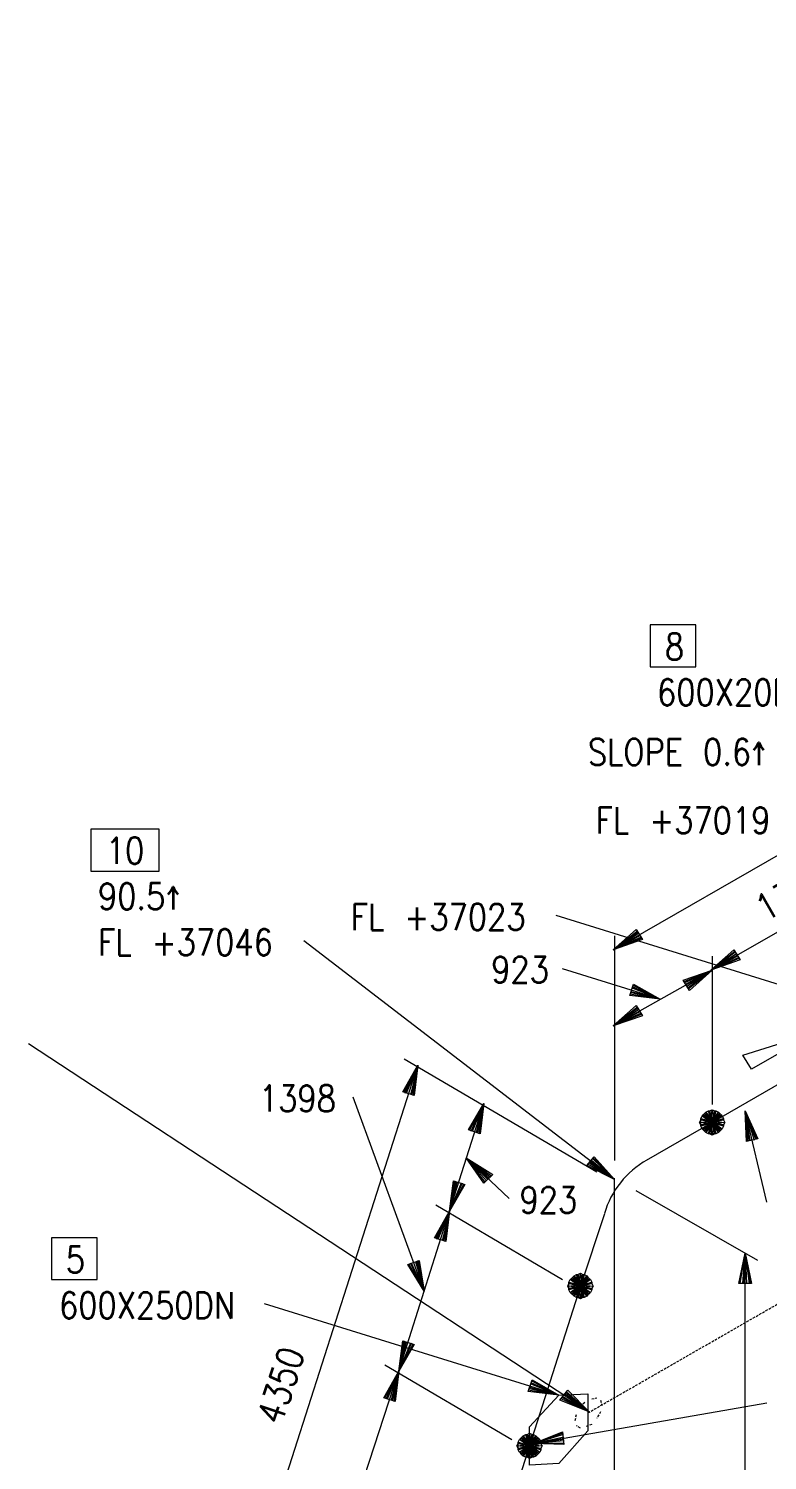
# Model space of a CAD drawing. Extents: x 0 to 841, y 0 to 594.
# Drawn here: x 136.5 to 212.2, y 304.9 to 451.6 of the extents above; entities that cross this region are included whole.
import ezdxf

# ---------------------------------------------------------------- set-up
doc = ezdxf.new("R2010")
doc.units = 0
doc.header["$MEASUREMENT"] = 0
doc.linetypes.add('HIDDEN', pattern=[0.375, 0.25, -0.125])
for name, color, linetype, lineweight in [('1', 7, 'Continuous', 9), ('3', 7, 'Continuous', 9), ('4', 7, 'Continuous', 9), ('T-TEXT1', 7, 'Continuous', 9)]:
    doc.layers.add(name, color=color, linetype=linetype, lineweight=lineweight)
doc.styles.add('TXT', font='txt.shx')

msp = doc.modelspace()

# ---------------------------------------------------------------- linework, layer by layer
at = {"layer": '1', "color": 1, "linetype": 'Continuous', "lineweight": 0}
for p, q in [((224.3625, 349.775), (206.55, 339.5)), ((206.55, 339.5), (199.7875, 335.6)), ((195.5, 330.1375), (193.0375, 322.7375)), ((193.0375, 322.7375), (187.8375, 306.35)), ((187.8375, 306.35), (178.6, 278.0125))]:
    msp.add_line(p, q, dxfattribs=at)
msp.add_arc((204.3383, 327.6269), 9.1823, 119.248694, 164.054686, dxfattribs=at)
at = {"layer": '3', "color": 2, "linetype": 'Continuous', "lineweight": 0}
for p, q in [((196.4125, 357.1875), (476.175, 518.125)), ((206.425, 355.1), (224.3625, 365.375)), ((224.4875, 350.1625), (190.5625, 360.6875)), ((196.5375, 333.65), (164.6875, 358.0875)), ((196.5375, 358.6125), (196.5375, 335.6)), ((206.55, 356.5375), (206.55, 341.325)), ((201.225, 352.1125), (191.2125, 355.2375)), ((196.4125, 349.3875), (206.55, 355.1)), ((193.9375, 309.8625), (136.4875, 347.5625)), ((154.9375, 278.5375), (176.3875, 345.35)), ((174.9625, 346), (194.725, 334.4375)), ((177.0375, 322.2125), (169.7625, 342.1)), ((179.6375, 330.4), (183.15, 341.45)), ((212.1375, 331.3125), (209.9375, 340.675)), ((181.3375, 335.8625), (185.75, 331.7)), ((196.5375, 254.6125), (196.5375, 333.7875)), ((211.2375, 325.3375), (198.75, 332.4875)), ((174.4375, 314.025), (179.6375, 330.4)), ((178.2125, 331.05), (191.2125, 323.3875)), ((209.9375, 246.9375), (209.9375, 326.1125)), ((190.825, 311.55), (160.6625, 320.9125)), ((165.2125, 285.6875), (174.4375, 314.025)), ((173.0125, 314.675), (186.0125, 307)), ((188.225, 306.6125), (212.1375, 310.775))]:
    msp.add_line(p, q, dxfattribs=at)
at = {"layer": '3', "color": 1, "linetype": 'HIDDEN', "lineweight": 0}
msp.add_line((193.8125, 309.7375), (213.9625, 321.3), dxfattribs=at)
at = {"layer": '3', "color": 2, "linetype": 'HIDDEN', "lineweight": 0}
for p, q in [((194.2, 311.1625), (194.725, 311.2875)), ((195.1125, 311.0375), (195.2375, 310.5125)), ((192.5125, 308.95), (192.6375, 309.6)), ((193.0375, 310.3875), (193.55, 310.9)), ((195.1125, 309.8625), (194.725, 309.2125)), ((193.0375, 308.175), (192.6375, 308.4375)), ((194.2, 308.5625), (193.55, 308.3))]:
    msp.add_line(p, q, dxfattribs=at)
at = {"layer": '3', "color": 2, "linetype": 'Continuous', "lineweight": 0}
for points in [[(200.1875, 386.175), (204.8625, 386.175), (204.8625, 390.4625), (200.1875, 390.4625), (200.1875, 386.175)], [(142.85, 365.2375), (149.875, 365.2375), (149.875, 369.5375), (142.85, 369.5375), (142.85, 365.2375)], [(199.4, 358.225), (196.4125, 357.1875), (198.75, 359.2625), (199.4, 358.225)], [(199.275, 358.35), (196.4125, 357.1875), (198.8875, 359.1375)], [(199.275, 358.4875), (196.4125, 357.1875), (198.8875, 359)], [(199.1375, 358.6125), (196.4125, 357.1875), (199.0125, 358.875)], [(209.4125, 356.1375), (206.425, 355.1), (208.7625, 357.1875), (209.4125, 356.1375)], [(209.2875, 356.275), (206.425, 355.1), (208.8875, 357.05)], [(209.2875, 356.4), (206.425, 355.1), (208.8875, 356.925)], [(209.15, 356.5375), (206.425, 355.1), (209.025, 356.7875)], [(203.5625, 354.0625), (206.55, 355.1), (204.2125, 353.025), (203.5625, 354.0625)], [(203.6875, 353.9375), (206.55, 355.1), (204.0875, 353.15)], [(203.6875, 353.8), (206.55, 355.1), (204.0875, 353.2875)], [(203.825, 353.675), (206.55, 355.1), (203.95, 353.4125)], [(198.4875, 353.675), (201.225, 352.1125), (198.1, 352.5), (198.4875, 353.675)], [(198.4875, 353.5375), (201.225, 352.1125), (198.1, 352.6375)], [(198.3625, 353.4125), (201.225, 352.1125), (198.2375, 352.7625)], [(198.3625, 353.2875), (201.225, 352.1125), (198.2375, 352.8875)], [(199.4, 350.425), (196.4125, 349.3875), (198.75, 351.4625), (199.4, 350.425)], [(199.275, 350.55), (196.4125, 349.3875), (198.8875, 351.3375)], [(199.275, 350.6875), (196.4125, 349.3875), (198.8875, 351.2)], [(199.1375, 350.8125), (196.4125, 349.3875), (199.0125, 351.075)], [(174.8375, 342.625), (176.3875, 345.35), (176, 342.2375), (174.8375, 342.625)], [(174.9625, 342.625), (176.3875, 345.35), (175.875, 342.2375)], [(175.0875, 342.4875), (176.3875, 345.35), (175.7375, 342.3625)], [(175.225, 342.4875), (176.3875, 345.35), (175.6125, 342.3625)], [(181.5875, 338.725), (183.15, 341.45), (182.7625, 338.3375), (181.5875, 338.725)], [(181.725, 338.725), (183.15, 341.45), (182.6375, 338.3375)], [(181.85, 338.5875), (183.15, 341.45), (182.5, 338.4625)], [(181.9875, 338.5875), (183.15, 341.45), (182.375, 338.4625)], [(210.0625, 337.55), (209.9375, 340.675), (211.2375, 337.8125), (210.0625, 337.55)], [(210.1875, 337.55), (209.9375, 340.675), (211.1, 337.8125)], [(210.325, 337.6875), (209.9375, 340.675), (210.975, 337.8125)], [(210.45, 337.6875), (209.9375, 340.675), (210.8375, 337.6875)], [(194.4625, 335.9875), (196.5375, 333.65), (193.6875, 335.0875), (194.4625, 335.9875)], [(183.15, 333.2625), (181.3375, 335.8625), (184.0625, 334.175), (183.15, 333.2625)], [(183.2875, 333.3875), (181.3375, 335.8625), (183.9375, 334.0375)], [(183.4125, 333.525), (181.3375, 335.8625), (183.8, 333.9125)], [(183.5375, 333.65), (181.3375, 335.8625), (183.675, 333.7875)], [(194.3375, 335.8625), (196.5375, 333.65), (193.8125, 335.2125)], [(194.3375, 335.7375), (196.5375, 333.65), (193.9375, 335.3375)], [(194.2, 335.6), (196.5375, 333.65), (193.9375, 335.475)], [(175.0875, 266.9625), (196.5375, 254.6125), (196.5375, 333.7875)], [(181.2, 333.1375), (179.6375, 330.4), (180.0375, 333.525), (181.2, 333.1375)], [(181.075, 333.1375), (179.6375, 330.4), (180.1625, 333.525)], [(180.9375, 333.2625), (179.6375, 330.4), (180.2875, 333.3875)], [(180.8125, 333.2625), (179.6375, 330.4), (180.425, 333.3875)], [(178.0875, 327.675), (179.6375, 330.4), (179.25, 327.2875), (178.0875, 327.675)], [(178.2125, 327.675), (179.6375, 330.4), (179.125, 327.2875)], [(178.3375, 327.5375), (179.6375, 330.4), (178.9875, 327.4125)], [(178.475, 327.5375), (179.6375, 330.4), (178.8625, 327.4125)], [(138.825, 323.3875), (143.5, 323.3875), (143.5, 327.675), (138.825, 327.675), (138.825, 323.3875)], [(209.2875, 322.9875), (209.9375, 326.1125), (210.5875, 322.9875), (209.2875, 322.9875)], [(209.4125, 322.9875), (209.9375, 326.1125), (210.45, 322.9875)], [(209.675, 322.9875), (209.9375, 326.1125), (210.325, 322.9875)], [(209.8, 322.9875), (209.9375, 326.1125), (210.0625, 322.9875)], [(176.525, 325.3375), (177.0375, 322.2125), (175.35, 324.9375), (176.525, 325.3375)], [(176.3875, 325.3375), (177.0375, 322.2125), (175.4875, 324.9375)], [(176.2625, 325.2), (177.0375, 322.2125), (175.6125, 325.075)], [(176.1375, 325.2), (177.0375, 322.2125), (175.7375, 325.075)], [(176, 316.75), (174.4375, 314.025), (174.8375, 317.1375), (176, 316.75)], [(175.875, 316.75), (174.4375, 314.025), (174.9625, 317.1375)], [(175.7375, 316.8875), (174.4375, 314.025), (175.0875, 317.0125)], [(175.6125, 316.8875), (174.4375, 314.025), (175.225, 317.0125)], [(172.8875, 311.2875), (174.4375, 314.025), (174.05, 310.9), (172.8875, 311.2875)], [(173.0125, 311.2875), (174.4375, 314.025), (173.925, 310.9)], [(173.1375, 311.1625), (174.4375, 314.025), (173.7875, 311.0375)], [(173.275, 311.1625), (174.4375, 314.025), (173.6625, 311.0375)], [(188.0875, 313.1125), (190.825, 311.55), (187.7, 311.9375), (188.0875, 313.1125)], [(188.0875, 312.9875), (190.825, 311.55), (187.7, 312.075)], [(187.9625, 312.85), (190.825, 311.55), (187.8375, 312.2)], [(187.9625, 312.725), (190.825, 311.55), (187.8375, 312.3375)], [(191.7375, 312.075), (193.9375, 309.8625), (190.95, 311.0375), (191.7375, 312.075)], [(191.6, 311.9375), (193.9375, 309.8625), (191.0875, 311.1625)], [(191.6, 311.8125), (193.9375, 309.8625), (191.2125, 311.2875)], [(191.475, 311.6875), (193.9375, 309.8625), (191.2125, 311.425)], [(191.3375, 306.4875), (188.225, 306.6125), (191.2125, 307.7875), (191.3375, 306.4875)], [(191.3375, 306.6125), (188.225, 306.6125), (191.2125, 307.65)], [(191.3375, 306.875), (188.225, 306.6125), (191.2125, 307.525)], [(191.3375, 307), (188.225, 306.6125), (191.2125, 307.2625)]]:
    msp.add_lwpolyline(points, dxfattribs=at)
at = {"layer": '4', "color": 2, "linetype": 'Continuous', "lineweight": 0}
msp.add_lwpolyline([(217.2125, 348.7375), (210.5875, 344.9625), (209.675, 346.3875), (217.2125, 348.7375)], dxfattribs=at)
at = {"layer": 'T-TEXT1', "color": 2, "linetype": 'Continuous', "lineweight": 0}
for points in [[(206.55, 340.8), (206.8125, 340.675), (206.9375, 340.675), (207.2, 340.5375), (207.3375, 340.4125), (207.4625, 340.2875), (207.5875, 340.15), (207.725, 339.8875), (207.725, 339.7625), (207.85, 339.5), (207.725, 339.2375), (207.725, 339.1125), (207.5875, 338.85), (207.4625, 338.725), (207.3375, 338.5875), (207.2, 338.4625), (206.9375, 338.3375), (206.8125, 338.3375), (206.55, 338.3375), (206.2875, 338.3375), (206.1625, 338.3375), (205.9, 338.4625), (205.775, 338.5875), (205.6375, 338.725), (205.5125, 338.85), (205.3875, 339.1125), (205.3875, 339.2375), (205.3875, 339.5), (205.3875, 339.7625), (205.3875, 339.8875), (205.5125, 340.15), (205.6375, 340.2875), (205.775, 340.4125), (205.9, 340.5375), (206.1625, 340.675), (206.2875, 340.675), (206.55, 340.8), (206.55, 340.8), (206.8125, 340.675), (206.55, 338.2), (206.2875, 338.3375), (206.55, 340.8), (206.8125, 340.675), (206.9375, 340.675), (206.2875, 338.3375), (206.1625, 338.3375), (206.8125, 340.675), (206.9375, 340.675), (207.2, 340.5375), (206.1625, 338.3375), (205.9, 338.4625), (206.9375, 340.675), (207.2, 340.5375), (207.3375, 340.4125), (205.9, 338.4625), (205.775, 338.5875), (207.2, 340.5375), (207.3375, 340.4125), (207.4625, 340.2875), (205.775, 338.5875), (205.6375, 338.725), (207.3375, 340.4125), (207.4625, 340.2875), (207.5875, 340.15), (205.6375, 338.725), (205.5125, 338.85), (207.4625, 340.2875), (207.5875, 340.15), (207.725, 339.8875), (205.5125, 338.85), (205.3875, 339.1125), (207.5875, 340.15), (207.725, 339.8875), (207.725, 339.7625), (205.3875, 339.1125), (205.3875, 339.2375), (207.725, 339.8875), (207.725, 339.7625), (207.85, 339.5), (205.3875, 339.2375), (205.25, 339.5), (207.725, 339.7625), (207.85, 339.5), (207.725, 339.2375), (205.25, 339.5), (205.3875, 339.7625), (207.85, 339.5), (207.725, 339.2375), (207.725, 339.1125), (205.3875, 339.7625), (205.3875, 339.8875), (207.725, 339.2375), (207.725, 339.1125), (207.5875, 338.85), (205.3875, 339.8875), (205.5125, 340.15), (207.725, 339.1125)], [(207.725, 339.1125), (207.5875, 338.85), (207.4625, 338.725), (205.5125, 340.15), (205.6375, 340.2875), (207.5875, 338.85), (207.4625, 338.725), (207.3375, 338.5875), (205.6375, 340.2875), (205.775, 340.4125), (207.4625, 338.725), (207.3375, 338.5875), (207.2, 338.4625), (205.775, 340.4125), (205.9, 340.5375), (207.3375, 338.5875), (207.2, 338.4625), (206.9375, 338.3375), (205.9, 340.5375), (206.1625, 340.675), (207.2, 338.4625), (206.9375, 338.3375), (206.8125, 338.3375), (206.1625, 340.675), (206.2875, 340.675), (206.9375, 338.3375), (206.8125, 338.3375), (206.55, 338.2), (206.2875, 340.675), (206.55, 340.8), (206.8125, 338.3375)], [(193.0375, 324.0375), (193.2875, 323.9), (193.425, 323.9), (193.6875, 323.775), (193.8125, 323.6375), (193.9375, 323.5125), (194.075, 323.3875), (194.2, 323.125), (194.2, 322.9875), (194.3375, 322.7375), (194.2, 322.475), (194.2, 322.3375), (194.075, 322.0875), (193.9375, 321.95), (193.8125, 321.825), (193.6875, 321.6875), (193.425, 321.5625), (193.2875, 321.5625), (193.0375, 321.5625), (192.775, 321.5625), (192.6375, 321.5625), (192.3875, 321.6875), (192.25, 321.825), (192.125, 321.95), (191.9875, 322.0875), (191.8625, 322.3375), (191.8625, 322.475), (191.8625, 322.7375), (191.8625, 322.9875), (191.8625, 323.125), (191.9875, 323.3875), (192.125, 323.5125), (192.25, 323.6375), (192.3875, 323.775), (192.6375, 323.9), (192.775, 323.9), (193.0375, 324.0375), (193.0375, 324.0375), (193.2875, 323.9), (193.0375, 321.4375), (192.775, 321.5625), (193.0375, 324.0375), (193.2875, 323.9), (193.425, 323.9), (192.775, 321.5625), (192.6375, 321.5625), (193.2875, 323.9), (193.425, 323.9), (193.6875, 323.775), (192.6375, 321.5625), (192.3875, 321.6875), (193.425, 323.9), (193.6875, 323.775), (193.8125, 323.6375), (192.3875, 321.6875), (192.25, 321.825), (193.6875, 323.775), (193.8125, 323.6375), (193.9375, 323.5125), (192.25, 321.825), (192.125, 321.95), (193.8125, 323.6375), (193.9375, 323.5125), (194.075, 323.3875), (192.125, 321.95), (191.9875, 322.0875), (193.9375, 323.5125), (194.075, 323.3875), (194.2, 323.125), (191.9875, 322.0875), (191.8625, 322.3375), (194.075, 323.3875), (194.2, 323.125), (194.2, 322.9875), (191.8625, 322.3375), (191.8625, 322.475), (194.2, 323.125), (194.2, 322.9875), (194.3375, 322.7375), (191.8625, 322.475), (191.7375, 322.7375), (194.2, 322.9875), (194.3375, 322.7375), (194.2, 322.475), (191.7375, 322.7375), (191.8625, 322.9875), (194.3375, 322.7375), (194.2, 322.475), (194.2, 322.3375), (191.8625, 322.9875), (191.8625, 323.125), (194.2, 322.475), (194.2, 322.3375), (194.075, 322.0875), (191.8625, 323.125), (191.9875, 323.3875), (194.2, 322.3375)], [(194.2, 322.3375), (194.075, 322.0875), (193.9375, 321.95), (191.9875, 323.3875), (192.125, 323.5125), (194.075, 322.0875), (193.9375, 321.95), (193.8125, 321.825), (192.125, 323.5125), (192.25, 323.6375), (193.9375, 321.95), (193.8125, 321.825), (193.6875, 321.6875), (192.25, 323.6375), (192.3875, 323.775), (193.8125, 321.825), (193.6875, 321.6875), (193.425, 321.5625), (192.3875, 323.775), (192.6375, 323.9), (193.6875, 321.6875), (193.425, 321.5625), (193.2875, 321.5625), (192.6375, 323.9), (192.775, 323.9), (193.425, 321.5625), (193.2875, 321.5625), (193.0375, 321.4375), (192.775, 323.9), (193.0375, 324.0375), (193.2875, 321.5625)], [(187.8375, 306.35), (187.8375, 308.3), (190.825, 311.55), (193.8125, 311.6875), (193.8125, 307.9125), (190.825, 304.5375), (187.8375, 304.4), (187.8375, 306.35)], [(187.8375, 307.65), (188.0875, 307.525), (188.225, 307.525), (188.4875, 307.3875), (188.6125, 307.2625), (188.7375, 307.1375), (188.875, 307), (189, 306.7375), (189, 306.6125), (189.1375, 306.35), (189, 306.0875), (189, 305.9625), (188.875, 305.7), (188.7375, 305.575), (188.6125, 305.4375), (188.4875, 305.3125), (188.225, 305.1875), (188.0875, 305.1875), (187.8375, 305.1875), (187.575, 305.1875), (187.4375, 305.1875), (187.1875, 305.3125), (187.05, 305.4375), (186.925, 305.575), (186.7875, 305.7), (186.6625, 305.9625), (186.6625, 306.0875), (186.6625, 306.35), (186.6625, 306.6125), (186.6625, 306.7375), (186.7875, 307), (186.925, 307.1375), (187.05, 307.2625), (187.1875, 307.3875), (187.4375, 307.525), (187.575, 307.525), (187.8375, 307.65), (187.8375, 307.65), (188.0875, 307.525), (187.8375, 305.05), (187.575, 305.1875), (187.8375, 307.65), (188.0875, 307.525), (188.225, 307.525), (187.575, 305.1875), (187.4375, 305.1875), (188.0875, 307.525), (188.225, 307.525), (188.4875, 307.3875), (187.4375, 305.1875), (187.1875, 305.3125), (188.225, 307.525), (188.4875, 307.3875), (188.6125, 307.2625), (187.1875, 305.3125), (187.05, 305.4375), (188.4875, 307.3875), (188.6125, 307.2625), (188.7375, 307.1375), (187.05, 305.4375), (186.925, 305.575), (188.6125, 307.2625), (188.7375, 307.1375), (188.875, 307), (186.925, 305.575), (186.7875, 305.7), (188.7375, 307.1375), (188.875, 307), (189, 306.7375), (186.7875, 305.7), (186.6625, 305.9625), (188.875, 307), (189, 306.7375), (189, 306.6125), (186.6625, 305.9625), (186.6625, 306.0875), (189, 306.7375), (189, 306.6125), (189.1375, 306.35), (186.6625, 306.0875), (186.5375, 306.35), (189, 306.6125), (189.1375, 306.35), (189, 306.0875), (186.5375, 306.35), (186.6625, 306.6125), (189.1375, 306.35), (189, 306.0875), (189, 305.9625), (186.6625, 306.6125), (186.6625, 306.7375), (189, 306.0875), (189, 305.9625), (188.875, 305.7), (186.6625, 306.7375), (186.7875, 307), (189, 305.9625)], [(189, 305.9625), (188.875, 305.7), (188.7375, 305.575), (186.7875, 307), (186.925, 307.1375), (188.875, 305.7), (188.7375, 305.575), (188.6125, 305.4375), (186.925, 307.1375), (187.05, 307.2625), (188.7375, 305.575), (188.6125, 305.4375), (188.4875, 305.3125), (187.05, 307.2625), (187.1875, 307.3875), (188.6125, 305.4375), (188.4875, 305.3125), (188.225, 305.1875), (187.1875, 307.3875), (187.4375, 307.525), (188.4875, 305.3125), (188.225, 305.1875), (188.0875, 305.1875), (187.4375, 307.525), (187.575, 307.525), (188.225, 305.1875), (188.0875, 305.1875), (187.8375, 305.05), (187.575, 307.525), (187.8375, 307.65), (188.0875, 305.1875)]]:
    msp.add_lwpolyline(points, dxfattribs=at)

# ---------------------------------------------------------------- texts
at = {"layer": '3', "color": 2, "linetype": 'Continuous', "lineweight": 0, "style": 'TXT', "width": 0.851861}
for s, p in [('8', (201.7, 386.9)), ('600X20DN', (200.9, 382.2)), ('SLOPE 0.6^ ', (193.8, 376.1)), ('FL +37019', (194.6, 369.1)), ('10', (144.4, 366)), ('90.5^ ', (143.6, 361.3)), ('FL +37023', (169.5, 359.2)), ('FL +37046', (143.6, 356.6)), ('923', (183.9, 353.8)), ('1398', (160.1, 340.6)), ('923', (186.8, 330.2)), ('5', (140.3, 324.1)), ('600X250DN', (139.6, 319.4))]:
    msp.add_text(s, height=2.7, dxfattribs=at).set_placement(p)
for s, rotation, p in [('1392', 30, (212, 360)), ('4350', 72, (162.4, 308.4))]:
    msp.add_text(s, height=2.7, rotation=rotation, dxfattribs=at).set_placement(p)

doc.saveas('drawing.dxf')
